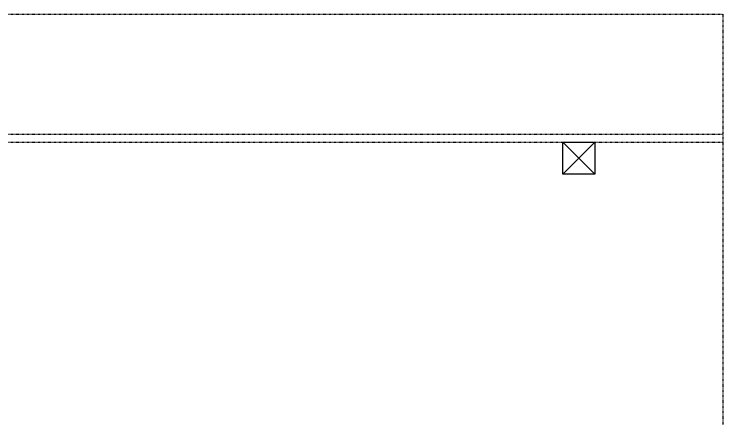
# Model space of a CAD drawing. Header units: inches. Extents: x -625442 to 34963, y -27993 to 66986.
# Drawn here: x 3317.7 to 3450.7, y 22066.7 to 22142.6 of the extents above; entities that cross this region are included whole.
import ezdxf

# ---------------------------------------------------------------- set-up
doc = ezdxf.new("R2010")
doc.units = ezdxf.units.IN
doc.header["$LTSCALE"] = 0.5
doc.header["$MEASUREMENT"] = 0
doc.linetypes.add('HIDDEN2', pattern=[0.1875, 0.125, -0.0625])
for name, color, linetype in [('P-ABOVE', 201, 'HIDDEN2'), ('P-BELOW-MED', 145, 'Continuous'), ('P-WALL', 90, 'Continuous')]:
    doc.layers.add(name, color=color, linetype=linetype)

msp = doc.modelspace()

# ---------------------------------------------------------------- linework, layer by layer
at = {"layer": 'P-ABOVE'}
for p, q in [((2989.69576, 22120.12307), (3450.69576, 22120.12307)), ((2989.69576, 22118.62307), (3450.69576, 22118.62307))]:
    msp.add_line(p, q, dxfattribs=at)
msp.add_lwpolyline([(2989.69576, 22006.62307), (2989.69576, 22142.62307), (3450.69576, 22142.62307), (3450.69576, 21746.62307), (3096.69576, 21746.62307), (3096.69576, 21769.12307)], dxfattribs=at)
at = {"layer": 'P-BELOW-MED'}
for p, q in [((3420.69576, 22118.62307), (3426.69576, 22112.62307)), ((3426.69576, 22118.62307), (3420.69576, 22112.62307))]:
    msp.add_line(p, q, dxfattribs=at)
at = {"layer": 'P-WALL'}
msp.add_lwpolyline([(3420.69576, 22118.62307), (3426.69576, 22118.62307), (3426.69576, 22112.62307), (3420.69576, 22112.62307)], close=True, dxfattribs=at)

doc.saveas('drawing.dxf')
